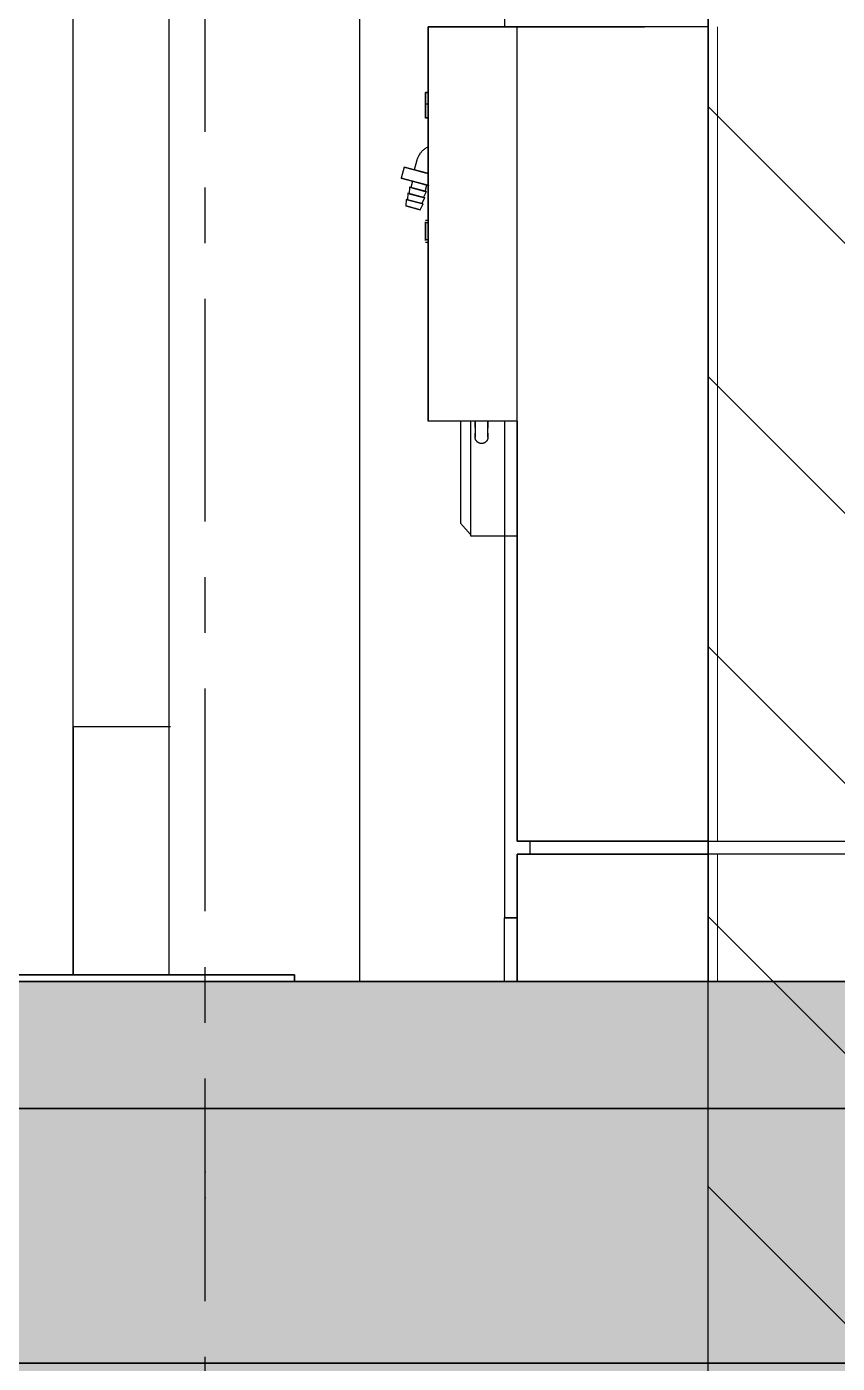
# Model space of a CAD drawing. Header units: millimetres. Extents: x -4391136 to -1798569, y -886572 to -291056.
# Drawn here: x -2427247 to -2426611, y -394890 to -393840 of the extents above; entities that cross this region are included whole.
import ezdxf
from ezdxf.enums import TextEntityAlignment as Align

# ---------------------------------------------------------------- set-up
doc = ezdxf.new("R2010")
doc.units = ezdxf.units.MM
doc.set_wipeout_variables(frame=1)
doc.linetypes.add('CENTER', pattern=[50.8, 31.75, -6.35, 6.35, -6.35])
doc.linetypes.add('TA_GL_000.70000', pattern=[1.925, 0.7, -0.175, 0.175, -0.175, 0.7])
for name, color, linetype in [('000 - 0_SYM_DWG_GRID-BUBBLE_MAIN_COLOR_1', 7, 'Continuous'), ('000 - 0_SYM_DWG_GRIDLINE_MAIN_COLOR_251', 7, 'Continuous'), ('000 - 0_SYM_DWG_LEVEL_TEXT', 7, 'Continuous'), ('000 - CONCRETE_COL_CUT_COLOR_1', 7, 'Continuous'), ('000 - CONCRETE_COL_CUT_COLOR_3', 7, 'Continuous'), ('000 - CONCRETE_COL_CUT_COLOR_5', 7, 'Continuous'), ('000 - CONCRETE_COL_HATCH_', 7, 'Continuous'), ('000 - CONCRETE_COL_WIPEOUT_', 7, 'Continuous'), ('000 - CONCRETE_EX_BUILDING_MAIN_COLOR_1', 7, 'Continuous'), ('000 - GRID', 7, 'CENTER'), ('Xref-E1-E4$0$E1_Ent2-CRD$0$_Hatch', 7, 'Continuous'), ('Xref-E1-E4$0$E1_Ent2-CRD$0$A-200-M_WALL_EXT', 7, 'Continuous')]:
    doc.layers.add(name, color=color, linetype=linetype)
doc.styles.add('Arial', font='arial.ttf', dxfattribs={"height": 1500})
doc.styles.add('Arial_1', font='arial.ttf', dxfattribs={"height": 2000})
doc.styles.add('TA', font='', dxfattribs={"height": 4.5})
doc.styles.get('TA').set_extended_font_data('Cordia New')
pattern_1 = [(135, (40260.43, -101250), (-106.06602, -106.06602), [])]

# ---------------------------------------------------------------- blocks, each defined once
blk = doc.blocks.new('W-1-PP17-ENT2_REV00_20260528-110925_ELEVATION_1_')
at = {"layer": 'Xref-E1-E4$0$E1_Ent2-CRD$0$_Hatch', "lineweight": -3}
h = blk.add_hatch(dxfattribs=at)
h.set_pattern_fill('FP_2', style=0, pattern_type=2)
h.set_pattern_definition(pattern_1)
h.paths.add_polyline_path([(-10205, 100790), (-9705, 100790), (-9705, 102190), (-10205, 102190)])
h = blk.add_hatch(dxfattribs=at)
h.set_pattern_fill('FP_2', style=0, pattern_type=2)
h.set_pattern_definition(pattern_1)
h.paths.add_polyline_path([(-10205, 100790), (-9705, 100790), (-9705, 102190), (-10205, 102190)])
at = {"layer": 'Xref-E1-E4$0$E1_Ent2-CRD$0$A-200-M_WALL_EXT', "color": 7, "lineweight": -3}
blk.add_line((-10205, 100790), (-10205, 102190), dxfattribs=at)
blk = doc.blocks.new('*U2079')
at = {"layer": '000 - 0_SYM_DWG_GRIDLINE_MAIN_COLOR_251', "color": 7, "linetype": 'ByBlock', "ltscale": 5}
blk.add_line((20, 0), (-295.4, 0), dxfattribs=at)
at = {"layer": '000 - 0_SYM_DWG_GRIDLINE_MAIN_COLOR_251', "color": 7}
blk.add_point((0, 0), dxfattribs=at)
at = {"color": 7, "style": 'TA', "flags": 1}
blk.add_attdef('LOCATION', (6, -6), '', height=4.5, rotation=270, dxfattribs=at)
at = {"layer": '000 - 0_SYM_DWG_GRID-BUBBLE_MAIN_COLOR_1', "color": 7, "style": 'Arial'}
blk.add_attdef('GRID-HEAD', text='', height=4, rotation=90, dxfattribs=at).set_placement((41.25, 0), align=Align.MIDDLE_CENTER)
blk = doc.blocks.new('*U2164')
at = {"color": 7}
blk.add_point((0, 0), dxfattribs=at)
at = {"layer": '000 - 0_SYM_DWG_LEVEL_TEXT', "color": 7, "style": 'Arial_1'}
for tag, p in [('LV_NAME_1', (-114.775, 11.925)), ('LV_NAME_2', (-114.787, 6.835)), ('LV_NAME_3', (-114.798, 1.744))]:
    blk.add_attdef(tag, p, '', height=3, dxfattribs=at)
blk = doc.blocks.new('W-1-PP17-ENT2_REV00_20260528-110925_ELEVATION_1_DIMS')
at = {"color": 7, "xscale": 50, "yscale": 50, "zscale": 50}
blk.add_blockref('*U2164', (-10600, 101090), dxfattribs=at)
at = {"layer": '000 - GRID', "color": 7, "linetype": 'TA_GL_000.70000', "xscale": 50.00000000000038, "yscale": 50.00000000000038, "zscale": 50.00000000000038, "rotation": 270}
blk.add_blockref('*U2079', (-10600, 101070), dxfattribs=at)
blk = doc.blocks.new('*U1924')
at = {"layer": '000 - CONCRETE_COL_HATCH_'}
h = blk.add_hatch(dxfattribs=at)
h.set_pattern_fill('ANSI31', scale=0.25)
h.set_pattern_definition([(45, (28634.84066, -848406.8257), (-0.5612660076, 0.5612660076), [])])
h.paths.add_polyline_path([(0, 0), (14317.4, 0), (14317.4, 100), (0, 100), (0, 25)])
at = {"layer": '000 - CONCRETE_COL_CUT_COLOR_1', "color": 7}
for points in [[(0, 0), (14317.4, 0)], [(14317.4, 100), (0, 100)]]:
    blk.add_lwpolyline(points, dxfattribs=at)
blk = doc.blocks.new('*U1921')
at = {"layer": '000 - CONCRETE_COL_HATCH_'}
h = blk.add_hatch(dxfattribs=at)
h.set_pattern_fill('AR-CONC', scale=0.04)
h.set_pattern_definition([(50, (748912.543, -850106.8257), (7.28738676, -0.63756342), [0.762, -8.382]), (355, (748912.543, -850106.826), (-1.409736857, 7.64227381), [0.6096, -6.705623367]), (100.4514447, (748913.15, -850106.879), (5.877649884, 7.004710076), [0.64760035, -7.123609784]), (46.1842, (748912.543, -850104.794), (10.843161636, -1.68169312), [1.143, -12.573]), (96.6355576, (748913.446, -850104.934), (9.49616536, 9.89704498), [0.97140093, -10.68542433]), (351.1841512, (748912.543, -850104.794), (9.49616536, 9.89704498), [0.91439868, -10.05838928]), (21, (748913.559, -850105.3017), (6.06457565, -4.090607927), [0.762, -8.382]), (326, (748913.559, -850105.302), (2.472081134, 7.367518645), [0.6096, -6.7056]), (71.451445, (748914.064, -850105.6426), (8.53665677, 3.276910755), [0.64760035, -7.123597504]), (37.5, (748912.5429, -850106.8257), (0.12354413, 3.382201555), [0, -6.62432, 0, -6.8072, 0, -6.731]), (7.5, (748912.543, -850106.8257), (2.6727865, 4.007222993), [0, -3.88112, 0, -6.47192, 0, -2.5654]), (327.5, (748910.2772, -850106.8257), (5.423623807, -0.22914976), [0, -2.54, 0, -7.9248, 0, -10.5156]), (317.5, (748909.261, -850106.8257), (5.925167255, 1.017059641), [0, -3.302, 0, -5.26288, 0, -7.4676])])
h.paths.add_polyline_path([(0, 0), (0, -200), (16280.7, -200), (16280.7, 0)])
at = {"layer": '000 - CONCRETE_COL_CUT_COLOR_1', "color": 7, "lineweight": -2}
blk.add_lwpolyline([(16280.7, 0), (0, 0), (0, -200), (16280.7, -200)], dxfattribs=at)
blk = doc.blocks.new('Earth Pit - Earth Pit-19125014-ENTRANCE 2 - ENLARGE ELEVATION 1')
at = {"layer": '000 - CONCRETE_EX_BUILDING_MAIN_COLOR_1', "color": 7}
for p, q in [((2729612.7, 101245), (2729312.7, 101245)), ((2729312.7, 101245), (2729612.7, 101245)), ((2729312.7, 101240), (2729312.7, 101245)), ((2729312.7, 101240), (2729312.7, 101245)), ((2729582.7, 101245), (2729342.7, 101245)), ((2729552.7, 101245), (2729372.7, 101245)), ((2729522.7, 101245), (2729402.7, 101245)), ((2729492.7, 101245), (2729432.7, 101245)), ((2729612.7, 101245), (2729612.7, 101240)), ((2729612.7, 101240), (2729612.7, 101245))]:
    blk.add_line(p, q, dxfattribs=at)
blk = doc.blocks.new('DPA_FHC_Double - 650x1400x350 mm_-26310406-ENTRANCE 2 - ENLARGE ELEVATION 1')
at = {"layer": '000 - CONCRETE_EX_BUILDING_MAIN_COLOR_1', "color": 7}
for p, q in [((2729777.7, 102290), (2729777.7, 101990)), ((2729777.7, 102290), (2729777.7, 101990)), ((2729777.7, 101680), (2729777.7, 101290)), ((2729777.7, 101680), (2729777.7, 101290)), ((2729787.7, 101290), (2729777.7, 101290)), ((2729777.7, 101290), (2729787.7, 101290)), ((2729777.7, 101240), (2729777.7, 101290)), ((2729777.7, 101240), (2729777.7, 101290)), ((2729777.7, 101290), (2729787.7, 101290)), ((2729777.7, 101290), (2729787.7, 101290))]:
    blk.add_line(p, q, dxfattribs=at)
blk = doc.blocks.new('DR-SG-SW-Wire Screen_Fence - D50-1300x2000 mm-31424007-ENTRANCE 2 - ENLARGE ELEVATION 1')
at = {"layer": '000 - CONCRETE_EX_BUILDING_MAIN_COLOR_1', "color": 7}
for p, q in [((2729514, 103065), (2729514, 101245)), ((2729664, 101240), (2729664, 103065)), ((2729439, 101245), (2729439, 102990)), ((2729515.4, 101440), (2729439, 101440)), ((2729439, 101440), (2729439, 101245)), ((2729439, 101440), (2729439, 101245)), ((2729514, 101440), (2729439, 101440))]:
    blk.add_line(p, q, dxfattribs=at)
blk = doc.blocks.new('ACM_TEST BOX - test box-29066912-ENTRANCE 2 - ENLARGE ELEVATION 1')
at = {"layer": '000 - CONCRETE_EX_BUILDING_MAIN_COLOR_1', "color": 7}
for p, q in [((2729717.7, 101990), (2729717.7, 101680)), ((2729717.7, 101680), (2729717.7, 101990)), ((2729717.7, 101990), (2729887.7, 101990)), ((2729887.7, 101990), (2729717.7, 101990)), ((2729715.7, 101937.6), (2729715.7, 101938.3)), ((2729715.7, 101938.3), (2729715.7, 101937.6)), ((2729715.7, 101937), (2729715.7, 101938.3)), ((2729715.7, 101938.3), (2729715.7, 101935.5)), ((2729717.7, 101938.3), (2729715.7, 101938.3)), ((2729717.7, 101938.3), (2729715.7, 101938.3)), ((2729715.7, 101935.5), (2729715.7, 101938)), ((2729715.7, 101938), (2729715.7, 101935.5)), ((2729715.7, 101935.5), (2729715.7, 101938)), ((2729715.7, 101938), (2729715.7, 101918.3)), ((2729715.7, 101935.5), (2729715.7, 101938)), ((2729715.7, 101938), (2729715.7, 101935.5)), ((2729715.7, 101938), (2729715.7, 101918.3)), ((2729715.7, 101929), (2729715.7, 101938)), ((2729715.7, 101938), (2729715.7, 101933)), ((2729715.7, 101932.9), (2729715.7, 101938)), ((2729715.7, 101938), (2729715.7, 101929)), ((2729717.7, 101938), (2729715.7, 101938)), ((2729717.7, 101938), (2729715.7, 101938)), ((2729717.7, 101938), (2729715.7, 101938)), ((2729717.7, 101938), (2729715.7, 101938)), ((2729715.7, 101935.5), (2729715.7, 101937.6)), ((2729715.7, 101937.6), (2729715.7, 101935.7)), ((2729715.7, 101935.6), (2729715.7, 101937.4)), ((2729715.7, 101933.4), (2729715.7, 101937)), ((2729715.7, 101935), (2729715.7, 101935.8)), ((2729715.7, 101935.8), (2729715.7, 101935)), ((2729715.7, 101934), (2729715.7, 101935.8)), ((2729715.7, 101935.8), (2729715.7, 101934.9)), ((2729715.7, 101935.7), (2729715.7, 101932.9)), ((2729715.7, 101933.1), (2729715.7, 101935.6)), ((2729715.7, 101918.3), (2729715.7, 101935.5)), ((2729715.7, 101935.5), (2729715.7, 101918.3)), ((2729715.7, 101929.7), (2729715.7, 101935.5)), ((2729715.7, 101932.4), (2729715.7, 101935.5)), ((2729715.7, 101918.3), (2729715.7, 101935.5)), ((2729715.7, 101935.5), (2729715.7, 101918.3)), ((2729715.7, 101930), (2729715.7, 101935.5)), ((2729715.7, 101935.5), (2729715.7, 101927.9)), ((2729715.7, 101935.3), (2729715.7, 101934.3)), ((2729715.7, 101932.9), (2729715.7, 101935)), ((2729715.7, 101935), (2729715.7, 101932.4)), ((2729715.7, 101934.9), (2729715.7, 101932.2)), ((2729715.7, 101934.3), (2729715.7, 101932.7)), ((2729717.7, 101937.6), (2729717.7, 101938.3)), ((2729717.7, 101938.3), (2729717.7, 101937.6)), ((2729717.7, 101935.5), (2729717.7, 101938.3)), ((2729717.7, 101938.3), (2729717.7, 101937)), ((2729717.7, 101935.5), (2729717.7, 101938)), ((2729717.7, 101938), (2729717.7, 101935.5)), ((2729717.7, 101918.3), (2729717.7, 101938)), ((2729717.7, 101938), (2729717.7, 101935.5)), ((2729717.7, 101935.5), (2729717.7, 101938)), ((2729717.7, 101938), (2729717.7, 101935.5)), ((2729717.7, 101918.3), (2729717.7, 101938)), ((2729717.7, 101929), (2729717.7, 101938)), ((2729717.7, 101938), (2729717.7, 101932.9)), ((2729717.7, 101933), (2729717.7, 101938)), ((2729717.7, 101938), (2729717.7, 101929)), ((2729717.7, 101935.7), (2729717.7, 101937.6)), ((2729717.7, 101937.6), (2729717.7, 101935.5)), ((2729717.7, 101937.4), (2729717.7, 101935.6)), ((2729717.7, 101937), (2729717.7, 101933.4)), ((2729717.7, 101935), (2729717.7, 101935.8)), ((2729717.7, 101935.8), (2729717.7, 101935)), ((2729717.7, 101934.9), (2729717.7, 101935.8)), ((2729717.7, 101935.8), (2729717.7, 101934)), ((2729717.7, 101932.9), (2729717.7, 101935.7)), ((2729717.7, 101935.6), (2729717.7, 101933.1)), ((2729717.7, 101918.3), (2729717.7, 101935.5)), ((2729717.7, 101935.5), (2729717.7, 101918.3)), ((2729717.7, 101935.5), (2729717.7, 101929.7)), ((2729717.7, 101935.5), (2729717.7, 101932.4)), ((2729717.7, 101918.3), (2729717.7, 101935.5)), ((2729717.7, 101935.5), (2729717.7, 101918.3)), ((2729717.7, 101935.5), (2729717.7, 101930)), ((2729717.7, 101927.9), (2729717.7, 101935.5)), ((2729717.7, 101934.3), (2729717.7, 101935.3)), ((2729717.7, 101932.4), (2729717.7, 101935)), ((2729717.7, 101935), (2729717.7, 101932.9)), ((2729717.7, 101932.2), (2729717.7, 101934.9)), ((2729717.7, 101932.7), (2729717.7, 101934.3)), ((2729715.7, 101927.9), (2729715.7, 101934)), ((2729715.7, 101928.1), (2729715.7, 101933.4)), ((2729715.7, 101930.8), (2729715.7, 101933.1)), ((2729715.7, 101933), (2729715.7, 101931)), ((2729715.7, 101931.2), (2729715.7, 101932.9)), ((2729715.7, 101932.9), (2729715.7, 101930.4)), ((2729715.7, 101931), (2729715.7, 101932.9)), ((2729715.7, 101932.7), (2729715.7, 101931.1)), ((2729715.7, 101932.2), (2729715.7, 101928.1)), ((2729715.7, 101929.9), (2729715.7, 101931.2)), ((2729715.7, 101931.1), (2729715.7, 101930.2)), ((2729715.7, 101929.1), (2729715.7, 101930.8)), ((2729715.7, 101930.4), (2729715.7, 101928.6)), ((2729715.7, 101928.6), (2729715.7, 101929.9)), ((2729715.7, 101927.2), (2729715.7, 101929.7)), ((2729715.7, 101927.2), (2729715.7, 101929.1)), ((2729715.7, 101918.3), (2729715.7, 101929)), ((2729715.7, 101929), (2729715.7, 101918.3)), ((2729717.7, 101929), (2729715.7, 101929)), ((2729717.7, 101929), (2729715.7, 101929)), ((2729715.7, 101926.6), (2729715.7, 101928.6)), ((2729715.7, 101928.6), (2729715.7, 101927.4)), ((2729715.7, 101928.1), (2729715.7, 101922.4)), ((2729715.7, 101922.8), (2729715.7, 101928.1)), ((2729715.7, 101922.4), (2729715.7, 101927.9)), ((2729715.7, 101927.9), (2729715.7, 101923)), ((2729715.7, 101920.8), (2729715.7, 101927.5)), ((2729715.7, 101927.4), (2729715.7, 101926.4)), ((2729715.7, 101920.8), (2729715.7, 101927.2)), ((2729715.7, 101927.2), (2729715.7, 101926.1)), ((2729715.7, 101924.2), (2729715.7, 101927.2)), ((2729715.7, 101925.3), (2729715.7, 101926.9)), ((2729715.7, 101926.9), (2729715.7, 101925.4)), ((2729715.7, 101923.8), (2729715.7, 101926.6)), ((2729715.7, 101926.4), (2729715.7, 101925.3)), ((2729715.7, 101926.1), (2729715.7, 101924.1)), ((2729715.7, 101925.4), (2729715.7, 101918.3)), ((2729715.7, 101925.3), (2729715.7, 101923.8)), ((2729715.7, 101918.3), (2729715.7, 101925.3)), ((2729715.7, 101925.1), (2729715.7, 101921.3)), ((2729715.7, 101922.6), (2729715.7, 101925.1)), ((2729715.7, 101921.5), (2729715.7, 101924.2)), ((2729715.7, 101924.1), (2729715.7, 101921.4)), ((2729715.7, 101920.9), (2729715.7, 101923.8)), ((2729715.7, 101923.8), (2729715.7, 101922.1)), ((2729717.7, 101934), (2729717.7, 101927.9)), ((2729717.7, 101933.4), (2729717.7, 101928.1)), ((2729717.7, 101933.1), (2729717.7, 101930.8)), ((2729717.7, 101931), (2729717.7, 101933)), ((2729717.7, 101930.4), (2729717.7, 101932.9)), ((2729717.7, 101932.9), (2729717.7, 101931.2)), ((2729717.7, 101932.9), (2729717.7, 101931)), ((2729717.7, 101931.1), (2729717.7, 101932.7)), ((2729717.7, 101928.1), (2729717.7, 101932.2)), ((2729717.7, 101931.2), (2729717.7, 101929.9)), ((2729717.7, 101930.2), (2729717.7, 101931.1)), ((2729717.7, 101930.8), (2729717.7, 101929.1)), ((2729717.7, 101928.6), (2729717.7, 101930.4)), ((2729717.7, 101929.9), (2729717.7, 101928.6)), ((2729717.7, 101929.7), (2729717.7, 101927.2)), ((2729717.7, 101929.1), (2729717.7, 101927.2)), ((2729717.7, 101918.3), (2729717.7, 101929)), ((2729717.7, 101929), (2729717.7, 101918.3)), ((2729717.7, 101927.4), (2729717.7, 101928.6)), ((2729717.7, 101928.6), (2729717.7, 101926.6)), ((2729717.7, 101928.1), (2729717.7, 101922.8)), ((2729717.7, 101922.4), (2729717.7, 101928.1)), ((2729717.7, 101923), (2729717.7, 101927.9)), ((2729717.7, 101927.9), (2729717.7, 101922.4)), ((2729717.7, 101927.5), (2729717.7, 101920.8)), ((2729717.7, 101926.4), (2729717.7, 101927.4)), ((2729717.7, 101927.2), (2729717.7, 101920.8)), ((2729717.7, 101926.1), (2729717.7, 101927.2)), ((2729717.7, 101927.2), (2729717.7, 101924.2)), ((2729717.7, 101925.4), (2729717.7, 101926.9)), ((2729717.7, 101926.9), (2729717.7, 101925.3)), ((2729717.7, 101926.6), (2729717.7, 101923.8)), ((2729717.7, 101925.3), (2729717.7, 101926.4)), ((2729717.7, 101924.1), (2729717.7, 101926.1)), ((2729717.7, 101918.3), (2729717.7, 101925.4)), ((2729717.7, 101923.8), (2729717.7, 101925.3)), ((2729717.7, 101925.3), (2729717.7, 101918.3)), ((2729717.7, 101925.1), (2729717.7, 101922.6)), ((2729717.7, 101921.3), (2729717.7, 101925.1)), ((2729717.7, 101924.2), (2729717.7, 101921.5)), ((2729717.7, 101921.4), (2729717.7, 101924.1)), ((2729717.7, 101922.1), (2729717.7, 101923.8)), ((2729717.7, 101923.8), (2729717.7, 101920.9)), ((2729715.7, 101923), (2729715.7, 101919.3)), ((2729715.7, 101919.2), (2729715.7, 101922.8)), ((2729715.7, 101921), (2729715.7, 101922.6)), ((2729715.7, 101922.4), (2729715.7, 101920.4)), ((2729715.7, 101920.4), (2729715.7, 101922.4)), ((2729715.7, 101922.1), (2729715.7, 101920.9)), ((2729715.7, 101919.6), (2729715.7, 101921.5)), ((2729715.7, 101921.3), (2729715.7, 101918.8)), ((2729715.7, 101920.4), (2729715.7, 101921)), ((2729715.7, 101918.8), (2729715.7, 101920.9)), ((2729715.7, 101918.3), (2729715.7, 101920.8)), ((2729715.7, 101918.6), (2729715.7, 101919.6)), ((2729715.7, 101919.3), (2729715.7, 101918)), ((2729715.7, 101918), (2729715.7, 101919.2)), ((2729715.7, 101918.8), (2729715.7, 101918)), ((2729715.7, 101918), (2729715.7, 101918.8)), ((2729715.7, 101918.3), (2729717.7, 101918.3)), ((2729717.7, 101918.3), (2729715.7, 101918.3)), ((2729717.7, 101918.3), (2729715.7, 101918.3)), ((2729717.7, 101918.3), (2729715.7, 101918.3)), ((2729717.7, 101918), (2729715.7, 101918)), ((2729717.7, 101918), (2729715.7, 101918)), ((2729717.7, 101919.3), (2729717.7, 101923)), ((2729717.7, 101922.8), (2729717.7, 101919.2)), ((2729717.7, 101922.6), (2729717.7, 101921)), ((2729717.7, 101922.4), (2729717.7, 101920.4)), ((2729717.7, 101920.4), (2729717.7, 101922.4)), ((2729717.7, 101920.9), (2729717.7, 101922.1)), ((2729717.7, 101921.5), (2729717.7, 101919.6)), ((2729717.7, 101918.8), (2729717.7, 101921.3)), ((2729717.7, 101921), (2729717.7, 101920.4)), ((2729717.7, 101920.9), (2729717.7, 101918.8)), ((2729717.7, 101920.8), (2729717.7, 101918.3)), ((2729717.7, 101919.6), (2729717.7, 101918.6)), ((2729717.7, 101918), (2729717.7, 101919.3)), ((2729717.7, 101919.2), (2729717.7, 101918)), ((2729717.7, 101918.8), (2729717.7, 101918)), ((2729717.7, 101918), (2729717.7, 101918.8)), ((2729717.7, 101837.8), (2729715.7, 101837.8)), ((2729715.7, 101829.3), (2729715.7, 101836.6)), ((2729715.7, 101836.6), (2729715.7, 101829.3)), ((2729717.7, 101835.9), (2729715.7, 101835.9)), ((2729715.7, 101829.3), (2729715.7, 101835.7)), ((2729715.7, 101835.7), (2729715.7, 101829.3)), ((2729715.7, 101830), (2729715.7, 101828.5)), ((2729715.7, 101828.5), (2729715.7, 101830)), ((2729715.7, 101829.3), (2729715.7, 101829.3)), ((2729715.7, 101829.3), (2729715.7, 101829.3)), ((2729715.7, 101829.3), (2729715.7, 101822)), ((2729715.7, 101822), (2729715.7, 101829.3)), ((2729715.7, 101829.3), (2729715.7, 101823)), ((2729715.7, 101823), (2729715.7, 101829.3)), ((2729717.7, 101829.3), (2729717.7, 101837.5)), ((2729717.7, 101837.5), (2729717.7, 101829.3)), ((2729717.7, 101829.3), (2729717.7, 101836.6)), ((2729717.7, 101836.6), (2729717.7, 101829.3)), ((2729717.7, 101829.3), (2729717.7, 101835.7)), ((2729717.7, 101835.7), (2729717.7, 101829.3)), ((2729717.7, 101830), (2729717.7, 101828.5)), ((2729717.7, 101828.5), (2729717.7, 101830)), ((2729717.7, 101829.3), (2729717.7, 101821.1)), ((2729717.7, 101821.1), (2729717.7, 101829.3)), ((2729717.7, 101829.3), (2729717.7, 101822)), ((2729717.7, 101822), (2729717.7, 101829.3)), ((2729717.7, 101829.3), (2729717.7, 101823)), ((2729717.7, 101823), (2729717.7, 101829.3)), ((2729715.7, 101822.8), (2729717.7, 101822.8)), ((2729715.7, 101820.8), (2729717.7, 101820.8)), ((2729787.7, 101680), (2729717.7, 101680)), ((2729787.7, 101680), (2729717.7, 101680))]:
    blk.add_line(p, q, dxfattribs=at)
blk = doc.blocks.new('ACM_TEST BOX - test box-V67-ENTRANCE 2 - ENLARGE ELEVATION 1')
at = {"layer": '000 - CONCRETE_EX_BUILDING_MAIN_COLOR_1', "color": 7}
for p, q in [((2729717.7, 101990), (2729717.7, 101680)), ((2729717.7, 101680), (2729717.7, 101990)), ((2729717.7, 101990), (2729887.7, 101990)), ((2729887.7, 101990), (2729717.7, 101990)), ((2729715.7, 101937.6), (2729715.7, 101938.3)), ((2729715.7, 101938.3), (2729715.7, 101937.6)), ((2729715.7, 101937), (2729715.7, 101938.3)), ((2729715.7, 101938.3), (2729715.7, 101935.5)), ((2729717.7, 101938.3), (2729715.7, 101938.3)), ((2729717.7, 101938.3), (2729715.7, 101938.3)), ((2729715.7, 101935.5), (2729715.7, 101938)), ((2729715.7, 101938), (2729715.7, 101935.5)), ((2729715.7, 101935.5), (2729715.7, 101938)), ((2729715.7, 101938), (2729715.7, 101918.3)), ((2729715.7, 101935.5), (2729715.7, 101938)), ((2729715.7, 101938), (2729715.7, 101935.5)), ((2729715.7, 101938), (2729715.7, 101918.3)), ((2729715.7, 101929), (2729715.7, 101938)), ((2729715.7, 101938), (2729715.7, 101933)), ((2729715.7, 101932.9), (2729715.7, 101938)), ((2729715.7, 101938), (2729715.7, 101929)), ((2729715.7, 101935.5), (2729715.7, 101937.6)), ((2729715.7, 101937.6), (2729715.7, 101935.7)), ((2729715.7, 101935.6), (2729715.7, 101937.4)), ((2729715.7, 101933.4), (2729715.7, 101937)), ((2729715.7, 101935), (2729715.7, 101935.8)), ((2729715.7, 101935.8), (2729715.7, 101935)), ((2729715.7, 101934), (2729715.7, 101935.8)), ((2729715.7, 101935.8), (2729715.7, 101934.9)), ((2729715.7, 101935.7), (2729715.7, 101932.9)), ((2729715.7, 101933.1), (2729715.7, 101935.6)), ((2729715.7, 101918.3), (2729715.7, 101935.5)), ((2729715.7, 101935.5), (2729715.7, 101918.3)), ((2729715.7, 101929.7), (2729715.7, 101935.5)), ((2729715.7, 101932.4), (2729715.7, 101935.5)), ((2729715.7, 101918.3), (2729715.7, 101935.5)), ((2729715.7, 101935.5), (2729715.7, 101918.3)), ((2729715.7, 101930), (2729715.7, 101935.5)), ((2729715.7, 101935.5), (2729715.7, 101927.9)), ((2729715.7, 101935.3), (2729715.7, 101934.3)), ((2729715.7, 101932.9), (2729715.7, 101935)), ((2729715.7, 101935), (2729715.7, 101932.4)), ((2729715.7, 101934.9), (2729715.7, 101932.2)), ((2729715.7, 101934.3), (2729715.7, 101932.7)), ((2729717.7, 101937.6), (2729717.7, 101938.3)), ((2729717.7, 101938.3), (2729717.7, 101937.6)), ((2729717.7, 101935.5), (2729717.7, 101938.3)), ((2729717.7, 101938.3), (2729717.7, 101937)), ((2729717.7, 101935.5), (2729717.7, 101938)), ((2729717.7, 101938), (2729717.7, 101935.5)), ((2729717.7, 101918.3), (2729717.7, 101938)), ((2729717.7, 101938), (2729717.7, 101935.5)), ((2729717.7, 101935.5), (2729717.7, 101938)), ((2729717.7, 101938), (2729717.7, 101935.5)), ((2729717.7, 101918.3), (2729717.7, 101938)), ((2729717.7, 101929), (2729717.7, 101938)), ((2729717.7, 101938), (2729717.7, 101932.9)), ((2729717.7, 101933), (2729717.7, 101938)), ((2729717.7, 101938), (2729717.7, 101929)), ((2729717.7, 101935.7), (2729717.7, 101937.6)), ((2729717.7, 101937.6), (2729717.7, 101935.5)), ((2729717.7, 101937.4), (2729717.7, 101935.6)), ((2729717.7, 101937), (2729717.7, 101933.4)), ((2729717.7, 101935), (2729717.7, 101935.8)), ((2729717.7, 101935.8), (2729717.7, 101935)), ((2729717.7, 101934.9), (2729717.7, 101935.8)), ((2729717.7, 101935.8), (2729717.7, 101934)), ((2729717.7, 101932.9), (2729717.7, 101935.7)), ((2729717.7, 101935.6), (2729717.7, 101933.1)), ((2729717.7, 101918.3), (2729717.7, 101935.5)), ((2729717.7, 101935.5), (2729717.7, 101918.3)), ((2729717.7, 101935.5), (2729717.7, 101929.7)), ((2729717.7, 101935.5), (2729717.7, 101932.4)), ((2729717.7, 101918.3), (2729717.7, 101935.5)), ((2729717.7, 101935.5), (2729717.7, 101918.3)), ((2729717.7, 101935.5), (2729717.7, 101930)), ((2729717.7, 101927.9), (2729717.7, 101935.5)), ((2729717.7, 101934.3), (2729717.7, 101935.3)), ((2729717.7, 101932.4), (2729717.7, 101935)), ((2729717.7, 101935), (2729717.7, 101932.9)), ((2729717.7, 101932.2), (2729717.7, 101934.9)), ((2729717.7, 101932.7), (2729717.7, 101934.3)), ((2729715.7, 101927.9), (2729715.7, 101934)), ((2729715.7, 101928.1), (2729715.7, 101933.4)), ((2729715.7, 101930.8), (2729715.7, 101933.1)), ((2729715.7, 101933), (2729715.7, 101931)), ((2729715.7, 101931.2), (2729715.7, 101932.9)), ((2729715.7, 101932.9), (2729715.7, 101930.4)), ((2729715.7, 101931), (2729715.7, 101932.9)), ((2729715.7, 101932.7), (2729715.7, 101931.1)), ((2729715.7, 101932.2), (2729715.7, 101928.1)), ((2729715.7, 101929.9), (2729715.7, 101931.2)), ((2729715.7, 101931.1), (2729715.7, 101930.2)), ((2729715.7, 101929.1), (2729715.7, 101930.8)), ((2729715.7, 101930.4), (2729715.7, 101928.6)), ((2729715.7, 101928.6), (2729715.7, 101929.9)), ((2729715.7, 101927.2), (2729715.7, 101929.7)), ((2729715.7, 101927.2), (2729715.7, 101929.1)), ((2729715.7, 101918.3), (2729715.7, 101929)), ((2729715.7, 101929), (2729715.7, 101918.3)), ((2729715.7, 101926.6), (2729715.7, 101928.6)), ((2729715.7, 101928.6), (2729715.7, 101927.4)), ((2729715.7, 101928.1), (2729715.7, 101922.4)), ((2729715.7, 101922.8), (2729715.7, 101928.1)), ((2729715.7, 101922.4), (2729715.7, 101927.9)), ((2729715.7, 101927.9), (2729715.7, 101923)), ((2729715.7, 101920.8), (2729715.7, 101927.5)), ((2729715.7, 101927.4), (2729715.7, 101926.4)), ((2729715.7, 101920.8), (2729715.7, 101927.2)), ((2729715.7, 101927.2), (2729715.7, 101926.1)), ((2729715.7, 101924.2), (2729715.7, 101927.2)), ((2729715.7, 101925.3), (2729715.7, 101926.9)), ((2729715.7, 101926.9), (2729715.7, 101925.4)), ((2729715.7, 101923.8), (2729715.7, 101926.6)), ((2729715.7, 101926.4), (2729715.7, 101925.3)), ((2729715.7, 101926.1), (2729715.7, 101924.1)), ((2729715.7, 101925.4), (2729715.7, 101918.3)), ((2729715.7, 101925.3), (2729715.7, 101923.8)), ((2729715.7, 101918.3), (2729715.7, 101925.3)), ((2729715.7, 101925.1), (2729715.7, 101921.3)), ((2729715.7, 101922.6), (2729715.7, 101925.1)), ((2729715.7, 101921.5), (2729715.7, 101924.2)), ((2729715.7, 101924.1), (2729715.7, 101921.4)), ((2729715.7, 101920.9), (2729715.7, 101923.8)), ((2729715.7, 101923.8), (2729715.7, 101922.1)), ((2729717.7, 101934), (2729717.7, 101927.9)), ((2729717.7, 101933.4), (2729717.7, 101928.1)), ((2729717.7, 101933.1), (2729717.7, 101930.8)), ((2729717.7, 101931), (2729717.7, 101933)), ((2729717.7, 101930.4), (2729717.7, 101932.9)), ((2729717.7, 101932.9), (2729717.7, 101931.2)), ((2729717.7, 101932.9), (2729717.7, 101931)), ((2729717.7, 101931.1), (2729717.7, 101932.7)), ((2729717.7, 101928.1), (2729717.7, 101932.2)), ((2729717.7, 101931.2), (2729717.7, 101929.9)), ((2729717.7, 101930.2), (2729717.7, 101931.1)), ((2729717.7, 101930.8), (2729717.7, 101929.1)), ((2729717.7, 101928.6), (2729717.7, 101930.4)), ((2729717.7, 101929.9), (2729717.7, 101928.6)), ((2729717.7, 101929.7), (2729717.7, 101927.2)), ((2729717.7, 101929.1), (2729717.7, 101927.2)), ((2729717.7, 101918.3), (2729717.7, 101929)), ((2729717.7, 101929), (2729717.7, 101918.3)), ((2729717.7, 101927.4), (2729717.7, 101928.6)), ((2729717.7, 101928.6), (2729717.7, 101926.6)), ((2729717.7, 101928.1), (2729717.7, 101922.8)), ((2729717.7, 101922.4), (2729717.7, 101928.1)), ((2729717.7, 101923), (2729717.7, 101927.9)), ((2729717.7, 101927.9), (2729717.7, 101922.4)), ((2729717.7, 101927.5), (2729717.7, 101920.8)), ((2729717.7, 101926.4), (2729717.7, 101927.4)), ((2729717.7, 101927.2), (2729717.7, 101920.8)), ((2729717.7, 101926.1), (2729717.7, 101927.2)), ((2729717.7, 101927.2), (2729717.7, 101924.2)), ((2729717.7, 101925.4), (2729717.7, 101926.9)), ((2729717.7, 101926.9), (2729717.7, 101925.3)), ((2729717.7, 101926.6), (2729717.7, 101923.8)), ((2729717.7, 101925.3), (2729717.7, 101926.4)), ((2729717.7, 101924.1), (2729717.7, 101926.1)), ((2729717.7, 101918.3), (2729717.7, 101925.4)), ((2729717.7, 101923.8), (2729717.7, 101925.3)), ((2729717.7, 101925.3), (2729717.7, 101918.3)), ((2729717.7, 101925.1), (2729717.7, 101922.6)), ((2729717.7, 101921.3), (2729717.7, 101925.1)), ((2729717.7, 101924.2), (2729717.7, 101921.5)), ((2729717.7, 101921.4), (2729717.7, 101924.1)), ((2729717.7, 101922.1), (2729717.7, 101923.8)), ((2729717.7, 101923.8), (2729717.7, 101920.9)), ((2729715.7, 101923), (2729715.7, 101919.3)), ((2729715.7, 101919.2), (2729715.7, 101922.8)), ((2729715.7, 101921), (2729715.7, 101922.6)), ((2729715.7, 101922.4), (2729715.7, 101920.4)), ((2729715.7, 101920.4), (2729715.7, 101922.4)), ((2729715.7, 101922.1), (2729715.7, 101920.9)), ((2729715.7, 101919.6), (2729715.7, 101921.5)), ((2729715.7, 101921.3), (2729715.7, 101918.8)), ((2729715.7, 101920.4), (2729715.7, 101921)), ((2729715.7, 101918.8), (2729715.7, 101920.9)), ((2729715.7, 101918.3), (2729715.7, 101920.8)), ((2729715.7, 101918.6), (2729715.7, 101919.6)), ((2729715.7, 101919.3), (2729715.7, 101918)), ((2729715.7, 101918), (2729715.7, 101919.2)), ((2729715.7, 101918.8), (2729715.7, 101918)), ((2729715.7, 101918), (2729715.7, 101918.8)), ((2729717.7, 101918), (2729715.7, 101918)), ((2729717.7, 101918), (2729715.7, 101918)), ((2729717.7, 101919.3), (2729717.7, 101923)), ((2729717.7, 101922.8), (2729717.7, 101919.2)), ((2729717.7, 101922.6), (2729717.7, 101921)), ((2729717.7, 101922.4), (2729717.7, 101920.4)), ((2729717.7, 101920.4), (2729717.7, 101922.4)), ((2729717.7, 101920.9), (2729717.7, 101922.1)), ((2729717.7, 101921.5), (2729717.7, 101919.6)), ((2729717.7, 101918.8), (2729717.7, 101921.3)), ((2729717.7, 101921), (2729717.7, 101920.4)), ((2729717.7, 101920.9), (2729717.7, 101918.8)), ((2729717.7, 101920.8), (2729717.7, 101918.3)), ((2729717.7, 101919.6), (2729717.7, 101918.6)), ((2729717.7, 101918), (2729717.7, 101919.3)), ((2729717.7, 101919.2), (2729717.7, 101918)), ((2729717.7, 101918.8), (2729717.7, 101918)), ((2729717.7, 101918), (2729717.7, 101918.8)), ((2729717.7, 101837.8), (2729715.7, 101837.8)), ((2729715.7, 101829.3), (2729715.7, 101836.6)), ((2729715.7, 101836.6), (2729715.7, 101829.3)), ((2729715.7, 101829.3), (2729715.7, 101835.7)), ((2729715.7, 101835.7), (2729715.7, 101829.3)), ((2729715.7, 101830), (2729715.7, 101828.5)), ((2729715.7, 101828.5), (2729715.7, 101830)), ((2729715.7, 101829.3), (2729715.7, 101829.3)), ((2729715.7, 101829.3), (2729715.7, 101829.3)), ((2729715.7, 101829.3), (2729715.7, 101822)), ((2729715.7, 101822), (2729715.7, 101829.3)), ((2729715.7, 101829.3), (2729715.7, 101823)), ((2729715.7, 101823), (2729715.7, 101829.3)), ((2729717.7, 101829.3), (2729717.7, 101837.5)), ((2729717.7, 101837.5), (2729717.7, 101829.3)), ((2729717.7, 101829.3), (2729717.7, 101836.6)), ((2729717.7, 101836.6), (2729717.7, 101829.3)), ((2729717.7, 101829.3), (2729717.7, 101835.7)), ((2729717.7, 101835.7), (2729717.7, 101829.3)), ((2729717.7, 101830), (2729717.7, 101828.5)), ((2729717.7, 101828.5), (2729717.7, 101830)), ((2729717.7, 101829.3), (2729717.7, 101821.1)), ((2729717.7, 101821.1), (2729717.7, 101829.3)), ((2729717.7, 101829.3), (2729717.7, 101822)), ((2729717.7, 101822), (2729717.7, 101829.3)), ((2729717.7, 101829.3), (2729717.7, 101823)), ((2729717.7, 101823), (2729717.7, 101829.3)), ((2729715.7, 101820.8), (2729717.7, 101820.8)), ((2729787.7, 101680), (2729717.7, 101680)), ((2729787.7, 101680), (2729717.7, 101680))]:
    blk.add_line(p, q, dxfattribs=at)
blk = doc.blocks.new('ø15 HB_ - HOSE BIBB  W_ LOCK-32895848-ENTRANCE 2 - ENLARGE ELEVATION 1')
at = {"layer": '000 - CONCRETE_EX_BUILDING_MAIN_COLOR_1', "color": 7}
for p, q in [((2729708.9, 101885), (2729706.9, 101877.6)), ((2729699, 101879.7), (2729696.6, 101870.9)), ((2729699, 101879.7), (2729718.1, 101874.6)), ((2729718.1, 101874.6), (2729699, 101879.7)), ((2729713.5, 101875.8), (2729707.1, 101877.6)), ((2729707.1, 101877.6), (2729713.5, 101875.8)), ((2729717.8, 101874.7), (2729713.5, 101875.8)), ((2729713.5, 101875.8), (2729717.8, 101874.7)), ((2729718.2, 101865.1), (2729696.6, 101870.9)), ((2729696.6, 101870.9), (2729718.2, 101865.1)), ((2729703.2, 101863.9), (2729702.9, 101858.8)), ((2729703.2, 101863.9), (2729716.5, 101860.4)), ((2729716.5, 101860.4), (2729703.2, 101863.9)), ((2729705.5, 101868.5), (2729704.2, 101863.7)), ((2729704.2, 101863.7), (2729715.5, 101860.6)), ((2729715.5, 101860.6), (2729704.2, 101863.7)), ((2729705.5, 101868.5), (2729714, 101866.2)), ((2729714, 101866.2), (2729705.5, 101868.5)), ((2729714.2, 101866.2), (2729716.8, 101865.5)), ((2729716.8, 101865.5), (2729714.2, 101866.2)), ((2729715.5, 101860.6), (2729716.8, 101865.5)), ((2729700.6, 101854.3), (2729700.3, 101849.2)), ((2729700.6, 101854.3), (2729713.9, 101850.7)), ((2729713.9, 101850.7), (2729700.6, 101854.3)), ((2729701.9, 101859.1), (2729701.6, 101854)), ((2729701.6, 101854), (2729712.9, 101851)), ((2729712.9, 101851), (2729701.6, 101854)), ((2729701.9, 101859.1), (2729715.2, 101855.5)), ((2729715.2, 101855.5), (2729701.9, 101859.1)), ((2729702.9, 101858.8), (2729714.2, 101855.8)), ((2729714.2, 101855.8), (2729702.9, 101858.8)), ((2729711.6, 101846.1), (2729713.9, 101850.7)), ((2729712.9, 101851), (2729715.2, 101855.5)), ((2729714.2, 101855.8), (2729716.5, 101860.4)), ((2729700.3, 101849.2), (2729711.6, 101846.1)), ((2729711.6, 101846.1), (2729700.3, 101849.2))]:
    blk.add_line(p, q, dxfattribs=at)
at = {"layer": '000 - CONCRETE_EX_BUILDING_MAIN_COLOR_1', "color": 7, "flags": 128}
blk.add_lwpolyline([(2729717.4, 101895.3), (2729716.9, 101895), (2729716.3, 101894.7), (2729715.8, 101894.4), (2729715.2, 101894), (2729714.7, 101893.6), (2729714.2, 101893.2), (2729713.7, 101892.8), (2729713.2, 101892.4), (2729712.8, 101891.9), (2729712.4, 101891.5), (2729711.9, 101891), (2729711.5, 101890.5), (2729711.2, 101890), (2729710.8, 101889.4), (2729710.5, 101888.9), (2729710.2, 101888.3), (2729709.9, 101887.7), (2729709.6, 101887.2), (2729709.4, 101886.6), (2729709.2, 101886), (2729709, 101885.4), (2729708.9, 101885)], dxfattribs=at)
blk = doc.blocks.new('ø20 GATE VALVE - ø20 GATE VALVE-32896794-ENTRANCE 2 - ENLARGE ELEVATION 1')
at = {"layer": '000 - CONCRETE_EX_BUILDING_MAIN_COLOR_1', "color": 7, "flags": 128}
for points in [[(2729754.7, 101675), (2729754.7, 101675.7), (2729754.7, 101676.4), (2729754.7, 101677.1), (2729754.7, 101677.8), (2729754.7, 101678.6), (2729754.7, 101679.4), (2729754.7, 101680)], [(2729754.7, 101679.8), (2729754.7, 101679), (2729754.7, 101678.3), (2729754.7, 101677.5), (2729754.7, 101676.8), (2729754.7, 101676), (2729754.7, 101675.3), (2729754.7, 101674.7), (2729754.7, 101674), (2729754.7, 101673.4), (2729754.7, 101672.8), (2729754.7, 101672.2), (2729754.7, 101671.7), (2729754.7, 101671.2), (2729754.7, 101670.7), (2729754.7, 101670.3), (2729754.7, 101669.9), (2729754.7, 101669.5), (2729754.7, 101669.1), (2729754.7, 101668.8), (2729754.7, 101668.5), (2729754.7, 101668.3), (2729754.7, 101668.1), (2729754.7, 101667.9), (2729754.7, 101667.7), (2729754.7, 101667.6), (2729754.7, 101667.5), (2729754.7, 101667.5), (2729754.7, 101667.5)], [(2729764.7, 101667.5), (2729764.7, 101667.5), (2729764.7, 101667.6), (2729764.7, 101667.7), (2729764.7, 101667.8), (2729764.7, 101667.9), (2729764.7, 101668.1), (2729764.7, 101668.4), (2729764.7, 101668.6), (2729764.7, 101668.9), (2729764.7, 101669.3), (2729764.7, 101669.6), (2729764.7, 101670), (2729764.7, 101670.5), (2729764.7, 101670.9), (2729764.7, 101671.4), (2729764.7, 101672), (2729764.7, 101672.5), (2729764.7, 101673.1), (2729764.7, 101673.7), (2729764.7, 101674.3), (2729764.7, 101675), (2729764.7, 101675.7), (2729764.7, 101676.4), (2729764.7, 101677.1), (2729764.7, 101677.8), (2729764.7, 101678.6), (2729764.7, 101679.4), (2729764.7, 101680)], [(2729764.7, 101679.8), (2729764.7, 101679), (2729764.7, 101678.3), (2729764.7, 101677.5), (2729764.7, 101676.8), (2729764.7, 101676), (2729764.7, 101675.3), (2729764.7, 101674.7)], [(2729754.7, 101667.5), (2729754.7, 101667.5), (2729754.7, 101667.6), (2729754.7, 101667.7), (2729754.7, 101667.8), (2729754.7, 101667.9), (2729754.7, 101668.1), (2729754.7, 101668.4), (2729754.7, 101668.6), (2729754.7, 101668.9), (2729754.7, 101669.3), (2729754.7, 101669.6), (2729754.7, 101670), (2729754.7, 101670.5)], [(2729759.7, 101662.5), (2729759.5, 101662.5), (2729759.3, 101662.5), (2729759.1, 101662.5), (2729758.9, 101662.6), (2729758.7, 101662.6), (2729758.5, 101662.6), (2729758.3, 101662.7), (2729758.2, 101662.8), (2729758, 101662.8), (2729757.8, 101662.9), (2729757.6, 101663), (2729757.4, 101663.1), (2729757.2, 101663.2), (2729757.1, 101663.3), (2729756.9, 101663.4), (2729756.7, 101663.5), (2729756.6, 101663.6), (2729756.4, 101663.7), (2729756.3, 101663.9), (2729756.1, 101664), (2729756, 101664.2), (2729755.9, 101664.3), (2729755.7, 101664.5), (2729755.6, 101664.6), (2729755.5, 101664.8), (2729755.4, 101665), (2729755.3, 101665.1), (2729755.2, 101665.3), (2729755.1, 101665.5), (2729755.1, 101665.7), (2729755, 101665.9), (2729754.9, 101666.1), (2729754.9, 101666.3), (2729754.8, 101666.5), (2729754.8, 101666.7), (2729754.8, 101666.8), (2729754.7, 101667), (2729754.7, 101667.2), (2729754.7, 101667.4), (2729754.7, 101667.5)], [(2729764.7, 101667.5), (2729764.7, 101667.3), (2729764.7, 101667.1), (2729764.7, 101666.9), (2729764.7, 101666.7), (2729764.6, 101666.5), (2729764.6, 101666.3), (2729764.5, 101666.1), (2729764.5, 101665.9), (2729764.4, 101665.7), (2729764.3, 101665.6), (2729764.3, 101665.4), (2729764.2, 101665.2), (2729764.1, 101665), (2729764, 101664.8), (2729763.9, 101664.7), (2729763.7, 101664.5), (2729763.6, 101664.4), (2729763.5, 101664.2), (2729763.4, 101664.1), (2729763.2, 101663.9), (2729763.1, 101663.8), (2729762.9, 101663.6), (2729762.8, 101663.5), (2729762.6, 101663.4), (2729762.4, 101663.3), (2729762.3, 101663.2), (2729762.1, 101663.1), (2729761.9, 101663), (2729761.7, 101662.9), (2729761.5, 101662.8), (2729761.4, 101662.8), (2729761.2, 101662.7), (2729761, 101662.7), (2729760.8, 101662.6), (2729760.6, 101662.6), (2729760.4, 101662.5), (2729760.2, 101662.5), (2729760, 101662.5), (2729759.8, 101662.5), (2729759.7, 101662.5)], [(2729764.7, 101670.7), (2729764.7, 101670.3), (2729764.7, 101669.9), (2729764.7, 101669.5), (2729764.7, 101669.1), (2729764.7, 101668.8), (2729764.7, 101668.5), (2729764.7, 101668.3), (2729764.7, 101668.1), (2729764.7, 101667.9), (2729764.7, 101667.7), (2729764.7, 101667.6), (2729764.7, 101667.5), (2729764.7, 101667.5), (2729764.7, 101667.5)]]:
    blk.add_lwpolyline(points, dxfattribs=at)
blk = doc.blocks.new('DPA_LIGHTING_WALL MOUNT_WLL711 1 - 10W LED_use_-V75-ENTRANCE 2 - ENLARGE ELEVATION 1')
at = {"layer": '000 - CONCRETE_EX_BUILDING_MAIN_COLOR_1', "color": 7}
for p, q in [((2729743.1, 101680), (2729743.1, 101600)), ((2729751, 101680), (2729751, 101590)), ((2729787.7, 101590), (2729787.7, 101680)), ((2729743.1, 101600), (2729751, 101591)), ((2729751, 101590), (2729787.7, 101590))]:
    blk.add_line(p, q, dxfattribs=at)
blk = doc.blocks.new('*U1920')
at = {"layer": '000 - CONCRETE_COL_HATCH_'}
h = blk.add_hatch(dxfattribs=at)
h.set_pattern_fill('EARTH', scale=0.5, angle=45)
h.set_pattern_definition([(45, (725009.9234, -852127.5014), (0, 4.4901280605), [3.175, -3.175]), (45, (725009.0815, -852126.6595), (0, 4.4901280605), [3.175, -3.175]), (45, (725008.2396, -852125.8176), (0, 4.4901280605), [3.175, -3.175]), (135, (725008.2396, -852125.2564), (-4.4901280605, 0), [3.175, -3.175]), (135, (725009.0815, -852124.4145), (-4.4901280605, 0), [3.175, -3.175]), (135, (725009.9234, -852123.5726), (-4.4901280605, 0), [3.175, -3.175])])
h.paths.add_polyline_path([(0, 0), (0, -605.2), (4324.6, -605.2), (4334.2, -605.2), (16280.7, -605.2), (16280.7, 0)])
blk = doc.blocks.new('W-1-PP17-ENT2_REV00_20260528-110925_ELEVATION_1_EX')
at = {"layer": '000 - CONCRETE_EX_BUILDING_MAIN_COLOR_1', "lineweight": 9}
h = blk.add_hatch(dxfattribs=at)
h.set_pattern_fill('FP_4', style=0, pattern_type=2)
h.set_pattern_definition([(90, (-7505, 101350), (-600, 4e-14), [])])
h.paths.add_polyline_path([(-10205, 101240), (-7957.7, 101240), (-7957.7, 101245), (-7362.7, 101245), (-7362.7, 101240), (-7357.9, 101240), (-7357.9, 101245), (-7205, 101245), (-7205, 101340), (-10205, 101340), (-10205, 101302)])
h.paths.add_polyline_path([(-8856.6, 101350), (-7205, 101350), (-7205, 101990), (-10205, 101990), (-10205, 101350), (-8893.5, 101350)])
h = blk.add_hatch(dxfattribs=at)
h.set_pattern_fill('FP_1', style=0, pattern_type=2)
h.set_pattern_definition([(90, (-10280, 100940), (-600, 4e-14), [])])
h.paths.add_polyline_path([(-10251.9, 101340), (-10205, 101340), (-10205, 101350), (-10345, 101350), (-10345, 101340)])
h = blk.add_hatch(dxfattribs=at)
h.set_pattern_fill('FP_5', style=0, pattern_type=2)
h.set_pattern_definition([(90, (-7205, 100940), (-600, 4e-14), [])])
h.paths.add_polyline_path([(-7205, 101340), (-7205, 101350), (-10205, 101350), (-10205, 101340), (-7330.2, 101340)])
at = {"color": 7}
blk.add_lwpolyline([(-12353.8, 101140), (1963.7, 101140), (1963.7, 101240), (-12353.8, 101240), (-12353.8, 101165)], close=True, dxfattribs=at)
at = {"layer": '000 - CONCRETE_EX_BUILDING_MAIN_COLOR_1', "color": 7}
for p, q in [((-10205, 101240), (-10205, 102190)), ((-10205, 102190), (-10205, 101240)), ((-10355, 101350), (-10355, 101990)), ((-10205, 101990), (-10355, 101990)), ((-10205, 101990), (-10355, 101990)), ((-10205, 101240), (-10205, 101990)), ((-10205, 101990), (-10205, 101240)), ((-10355, 101680), (-10355, 101350)), ((-10355, 101350), (-10205, 101350)), ((-10205, 101350), (-10355, 101350)), ((-10345, 101350), (-10205, 101350)), ((-10205, 101350), (-10345, 101350)), ((-10345, 101350), (-10345, 101340)), ((-10345, 101350), (-10345, 101340)), ((-10205, 101350), (-7205, 101350)), ((-10205, 101350), (-7205, 101350)), ((-10355, 101240), (-10355, 101340)), ((-10355, 101340), (-10355, 101240)), ((-10205, 101340), (-10355, 101340)), ((-10355, 101340), (-10205, 101340)), ((-10205, 101340), (-10345, 101340)), ((-10345, 101340), (-10205, 101340)), ((-7205, 101340), (-10205, 101340)), ((-7205, 101340), (-10205, 101340)), ((1963.7, 101240), (-12353.8, 101240)), ((1613, 101240), (-12003.8, 101240)), ((-10355, 101240), (-10530, 101240)), ((-12353.8, 101140), (1963.7, 101140)), ((1963.7, 101140), (-12353.8, 101140)), ((-12003.8, 101140), (1613, 101140)), ((1613, 101140), (-11938.8, 101140)), ((-7960.2, 101140), (-11428.8, 101140)), ((-13435.5, 100940), (2845.2, 100940)), ((1963.7, 100940), (-12353.8, 100940))]:
    blk.add_line(p, q, dxfattribs=at)
at = {"layer": '000 - CONCRETE_EX_BUILDING_MAIN_COLOR_1', "color": 7, "lineweight": 35}
blk.add_line((-7960.2, 101240), (-11428.8, 101240), dxfattribs=at)
at = {"layer": '000 - CONCRETE_EX_BUILDING_MAIN_COLOR_1', "color": 7}
for name in ['DR-SG-SW-Wire Screen_Fence - D50-1300x2000 mm-31424007-ENTRANCE 2 - ENLARGE ELEVATION 1', 'DPA_FHC_Double - 650x1400x350 mm_-26310406-ENTRANCE 2 - ENLARGE ELEVATION 1', 'ACM_TEST BOX - test box-29066912-ENTRANCE 2 - ENLARGE ELEVATION 1', 'ACM_TEST BOX - test box-V67-ENTRANCE 2 - ENLARGE ELEVATION 1', 'ø15 HB_ - HOSE BIBB  W_ LOCK-32895848-ENTRANCE 2 - ENLARGE ELEVATION 1', 'DPA_LIGHTING_WALL MOUNT_WLL711 1 - 10W LED_use_-V75-ENTRANCE 2 - ENLARGE ELEVATION 1', 'DPA_LIGHTING_WALL MOUNT_WLL711 1 - 10W LED_use_-V75-ENTRANCE 2 - ENLARGE ELEVATION 1', 'DPA_LIGHTING_WALL MOUNT_WLL711 1 - 10W LED_use_-V75-ENTRANCE 2 - ENLARGE ELEVATION 1', 'DPA_LIGHTING_WALL MOUNT_WLL711 1 - 10W LED_use_-V75-ENTRANCE 2 - ENLARGE ELEVATION 1', 'DPA_LIGHTING_WALL MOUNT_WLL711 1 - 10W LED_use_-V75-ENTRANCE 2 - ENLARGE ELEVATION 1', 'DPA_LIGHTING_WALL MOUNT_WLL711 1 - 10W LED_use_-V75-ENTRANCE 2 - ENLARGE ELEVATION 1', 'DPA_LIGHTING_WALL MOUNT_WLL711 1 - 10W LED_use_-V75-ENTRANCE 2 - ENLARGE ELEVATION 1', 'DPA_LIGHTING_WALL MOUNT_WLL711 1 - 10W LED_use_-V75-ENTRANCE 2 - ENLARGE ELEVATION 1', 'ø20 GATE VALVE - ø20 GATE VALVE-32896794-ENTRANCE 2 - ENLARGE ELEVATION 1', 'Earth Pit - Earth Pit-19125014-ENTRANCE 2 - ENLARGE ELEVATION 1']:
    blk.add_blockref(name, (-2740142.7, 0), dxfattribs=at)
at = {"color": 7}
blk.add_blockref('*U1920', (-13435.5, 100940), dxfattribs=at)
blk.add_lwpolyline([(-13435.5, 101140), (-13435.5, 100940), (2845.2, 100940), (2845.2, 101140)], close=True, dxfattribs=at)
at = {"layer": '000 - CONCRETE_COL_CUT_COLOR_3', "color": 7}
blk.add_blockref('*U1924', (-12353.8, 101140), dxfattribs=at)
at = {"layer": '000 - CONCRETE_COL_CUT_COLOR_5', "color": 7}
blk.add_blockref('*U1921', (-13435.5, 101140), dxfattribs=at)

msp = doc.modelspace()

# ---------------------------------------------------------------- block references
at = {"color": 7}
for name in ['W-1-PP17-ENT2_REV00_20260528-110925_ELEVATION_1_DIMS', 'W-1-PP17-ENT2_REV00_20260528-110925_ELEVATION_1_']:
    msp.add_blockref(name, (-2416507, -495830.4), dxfattribs=at)

# ---------------------------------------------------------------- next in the draw order: block references
msp.add_blockref('W-1-PP17-ENT2_REV00_20260528-110925_ELEVATION_1_EX', (-2416507, -495830.4), dxfattribs=at)

doc.saveas('drawing.dxf')
